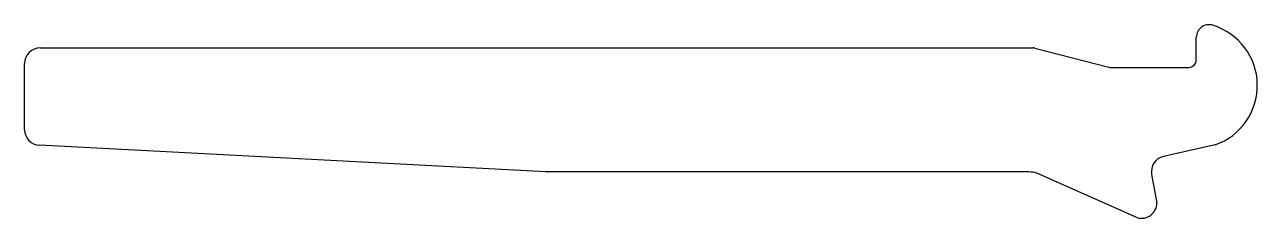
# Model space of a CAD drawing. Extents: x -21.2 to 18.6, y 0.4 to 6.6.
import ezdxf

# ---------------------------------------------------------------- set-up
doc = ezdxf.new("R2010")
doc.units = 0
doc.layers.add('AL_EXTRUSIONS', color=7, linetype='CONTINUOUS')

msp = doc.modelspace()

# ---------------------------------------------------------------- linework, layer by layer
at = {"layer": 'AL_EXTRUSIONS', "color": 7, "linetype": 'CONTINUOUS'}
for p, q in [((16.612, 5.471), (16.612, 6.194)), ((-20.673, 5.85), (11.346, 5.85)), ((11.409, 5.842), (13.795, 5.229)), ((-21.173, 3.211), (-21.173, 5.35)), ((13.858, 5.221), (16.362, 5.221)), ((-4.365, 1.85), (-20.699, 2.711)), ((17.222, 2.728), (15.553, 2.351)), ((11.212, 1.85), (-4.351, 1.85)), ((14.714, 0.373), (11.468, 1.816)), ((15.172, 1.771), (15.342, 0.856))]:
    msp.add_line(p, q, dxfattribs=at)
for centre, radius, start, end in [((17.019, 6.194), 0.406, 71.6966, 180), ((16.555, 4.641), 2.026, 289.2271, 73.03), ((-20.673, 5.35), 0.5, 90, 180), ((11.346, 5.596), 0.254, 75.6125, 90), ((13.858, 5.475), 0.254, 255.6125, 270), ((16.362, 5.471), 0.25, 270, 0), ((-20.673, 3.211), 0.5, 180, 266.9816), ((15.664, 1.863), 0.5, 102.7515, 190.5297), ((-4.351, 2.104), 0.254, 266.9816, 270), ((11.212, 0.85), 1, 75.1469, 90), ((14.842, 0.856), 0.5, 255.1469, 0)]:
    msp.add_arc(centre, radius, start, end, dxfattribs=at)

doc.saveas('drawing.dxf')
